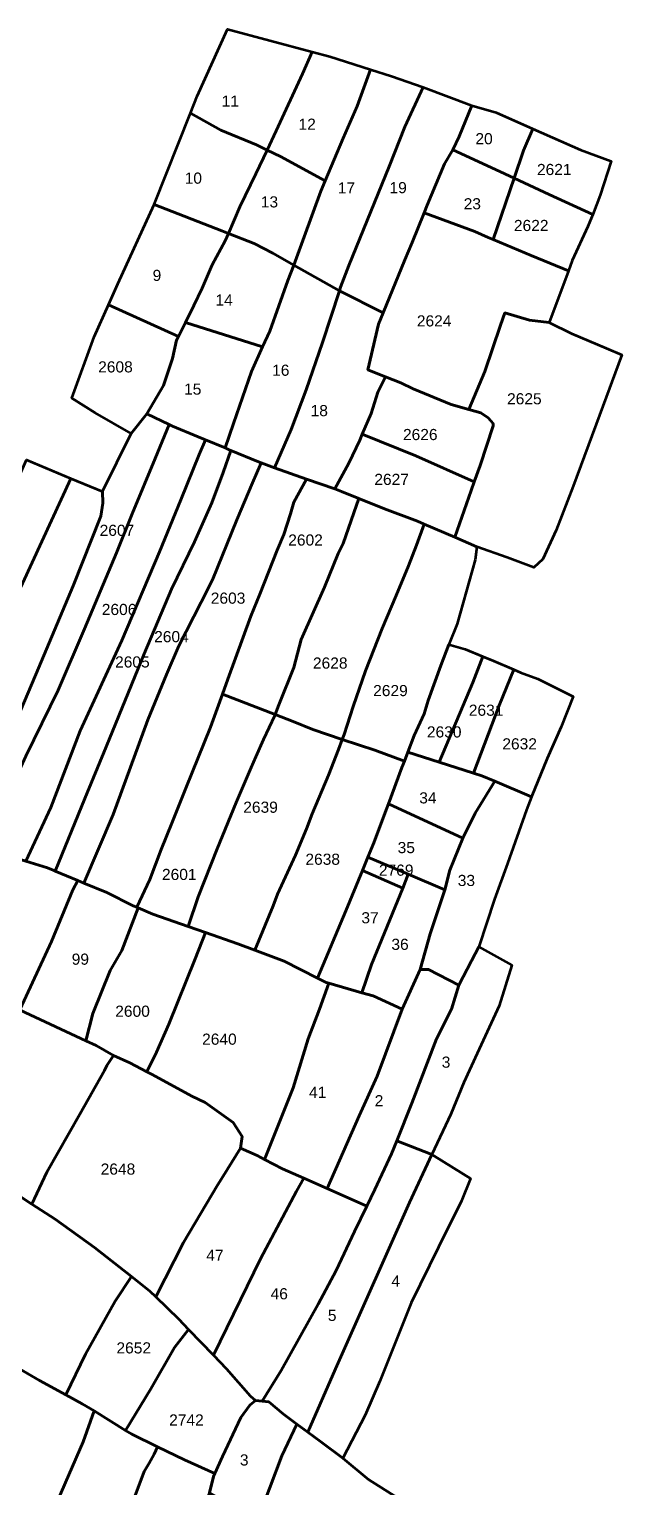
# Model space of a CAD drawing. Header units: inches. Extents: x -340598 to -226850, y -167010 to -59860.
# Drawn here: x -255306 to -248393, y -121164 to -104154 of the extents above; entities that cross this region are included whole.
import ezdxf

# ---------------------------------------------------------------- set-up
doc = ezdxf.new("R2010")
doc.units = ezdxf.units.IN
doc.header["$MEASUREMENT"] = 0
doc.layers.add('PDF6_Geometry', color=9, linetype='Continuous', true_color=0x808080)
doc.layers.add('PDF6_Text', color=7, linetype='Continuous', true_color=0xffffff)
doc.styles.add('PDF Arial', font='arial.ttf')

msp = doc.modelspace()

# ---------------------------------------------------------------- linework, layer by layer
at = {"layer": 'PDF6_Geometry', "color": 1, "lineweight": 53}
for points in [[(-252006, -104417), (-252117, -104674), (-252424, -105340), (-252531, -105564), (-252655, -105504), (-253069, -105331), (-253426, -105134), (-253348, -104935), (-252992, -104154)], [(-251324, -104624), (-251482, -105050), (-251645, -105426), (-251854, -105923), (-252376, -105639), (-252531, -105564), (-252424, -105340), (-252117, -104674), (-252006, -104417), (-251800, -104472)], [(-250710, -104829), (-250924, -105291), (-251106, -105754), (-251577, -106911), (-251673, -107162), (-251688, -107207), (-252219, -106905), (-252202, -106863), (-252097, -106574), (-251905, -106044), (-251854, -105923), (-251645, -105426), (-251482, -105050), (-251324, -104624), (-251078, -104703)], [(-250141, -105043), (-250289, -105406), (-250366, -105561), (-250462, -105725), (-250664, -106207), (-250699, -106296), (-250837, -106641), (-250923, -106843), (-251175, -107461), (-251688, -107207), (-251673, -107162), (-251577, -106911), (-251106, -105754), (-250924, -105291), (-250710, -104829)], [(-249430, -105315), (-249539, -105570), (-249649, -105892), (-249866, -105792), (-250366, -105561), (-250289, -105406), (-250141, -105043), (-249857, -105126)], [(-253426, -105134), (-253069, -105331), (-252655, -105504), (-252531, -105564), (-252664, -105841), (-252847, -106227), (-252982, -106536), (-253058, -106507), (-253847, -106199)], [(-249430, -105315), (-248875, -105560), (-248519, -105694), (-248644, -106090), (-248732, -106314), (-249241, -106081), (-249649, -105892), (-249539, -105570)], [(-252531, -105564), (-252376, -105639), (-251854, -105923), (-251905, -106044), (-252097, -106574), (-252202, -106863), (-252219, -106905), (-252462, -106767), (-252683, -106652), (-252982, -106536), (-252847, -106227), (-252664, -105841)], [(-250366, -105561), (-249866, -105792), (-249649, -105892), (-249893, -106608), (-249952, -106583), (-250106, -106515), (-250699, -106296), (-250664, -106207), (-250462, -105725)], [(-249649, -105892), (-249241, -106081), (-248732, -106314), (-248788, -106457), (-248971, -106852), (-249016, -106974), (-249452, -106794), (-249893, -106608)], [(-253847, -106199), (-253058, -106507), (-252982, -106536), (-253020, -106623), (-253173, -106903), (-253289, -107173), (-253385, -107375), (-253484, -107575), (-253565, -107736), (-254380, -107370), (-254270, -107125)], [(-250699, -106296), (-250106, -106515), (-249952, -106583), (-249893, -106608), (-249452, -106794), (-249016, -106974), (-249240, -107575), (-249471, -107547), (-249759, -107460), (-249807, -107605), (-249990, -108145), (-250177, -108588), (-250384, -108531), (-250826, -108348), (-250970, -108280), (-251151, -108208), (-251355, -108126), (-251230, -107596), (-251175, -107461), (-250923, -106843), (-250837, -106641)], [(-252982, -106536), (-252683, -106652), (-252462, -106767), (-252219, -106905), (-252289, -107085), (-252500, -107674), (-252583, -107860), (-253484, -107575), (-253385, -107375), (-253289, -107173), (-253173, -106903), (-253020, -106623)], [(-252219, -106905), (-251688, -107207), (-251884, -107808), (-252076, -108358), (-252249, -108821), (-252444, -109269), (-252537, -109236), (-252600, -109211), (-252630, -109198), (-252952, -109066), (-252973, -109058), (-253021, -109038), (-252922, -108754), (-252711, -108146), (-252583, -107860), (-252500, -107674), (-252289, -107085)], [(-251688, -107207), (-251175, -107461), (-251230, -107596), (-251355, -108126), (-251151, -108208), (-251240, -108387), (-251316, -108637), (-251420, -108876), (-251451, -108946), (-251576, -109216), (-251742, -109516), (-252071, -109400), (-252444, -109269), (-252249, -108821), (-252076, -108358), (-251884, -107808)], [(-254380, -107370), (-253565, -107736), (-253587, -107780), (-253634, -107993), (-253740, -108311), (-253932, -108639), (-254115, -108871), (-254538, -108630), (-254808, -108456), (-254548, -107742)], [(-249240, -107575), (-248980, -107701), (-248576, -107874), (-248393, -107951), (-248652, -108655), (-248960, -109485), (-249161, -109996), (-249315, -110334), (-249421, -110430), (-249729, -110315), (-250085, -110189), (-250340, -110079), (-250152, -109534), (-250116, -109434), (-250047, -109244), (-249893, -108781), (-249893, -108752), (-249951, -108685), (-250037, -108627), (-250177, -108588), (-249990, -108145), (-249807, -107605), (-249759, -107460), (-249471, -107547)], [(-253484, -107575), (-252583, -107860), (-252711, -108146), (-252922, -108754), (-253021, -109038), (-253250, -108944), (-253270, -108936), (-253336, -108909), (-253634, -108783), (-253674, -108764), (-253932, -108639), (-253740, -108311), (-253634, -107993), (-253587, -107780), (-253565, -107736)], [(-251151, -108208), (-250970, -108280), (-250826, -108348), (-250384, -108531), (-250177, -108588), (-250037, -108627), (-249951, -108685), (-249893, -108752), (-249893, -108781), (-250047, -109244), (-250116, -109434), (-250797, -109129), (-251420, -108876), (-251316, -108637), (-251240, -108387)], [(-253932, -108639), (-253674, -108764), (-253836, -109160), (-254105, -109806), (-254287, -110259), (-254662, -111147), (-254969, -111861), (-255344, -112632), (-255690, -113385), (-255823, -113697), (-255901, -113665), (-256061, -113628), (-255850, -113132), (-255496, -112314), (-255230, -111680), (-254793, -110647), (-254470, -109835), (-254447, -109682), (-254451, -109546), (-254115, -108871)], [(-253674, -108764), (-253634, -108783), (-253336, -108909), (-253270, -108936), (-253250, -108944), (-253323, -109115), (-253538, -109641), (-253787, -110248), (-254227, -111283), (-254710, -112336), (-255053, -113231), (-255345, -113857), (-255697, -113748), (-255718, -113742), (-255823, -113697), (-255690, -113385), (-255344, -112632), (-254969, -111861), (-254662, -111147), (-254287, -110259), (-254105, -109806), (-253836, -109160)], [(-253250, -108944), (-253021, -109038), (-252973, -109058), (-252952, -109066), (-253042, -109325), (-253176, -109676), (-253378, -110133), (-253646, -110686), (-253966, -111438), (-254407, -112525), (-254656, -113125), (-255002, -113972), (-255026, -113962), (-255093, -113934), (-255345, -113857), (-255053, -113231), (-254710, -112336), (-254227, -111283), (-253787, -110248), (-253538, -109641), (-253323, -109115)], [(-251420, -108876), (-250797, -109129), (-250116, -109434), (-250152, -109534), (-250340, -110079), (-250698, -109925), (-250777, -109891), (-251162, -109746), (-251459, -109626), (-251662, -109544), (-251742, -109516), (-251576, -109216), (-251451, -108946)], [(-254819, -109393), (-255383, -110617), (-255710, -111282), (-255738, -111353), (-256209, -111142), (-256018, -110723), (-255874, -110405), (-255653, -109874), (-255338, -109178)], [(-252600, -109211), (-252702, -109443), (-252884, -109877), (-253168, -110575), (-253299, -110836), (-253561, -111346), (-253703, -111680), (-253922, -112207), (-254326, -113312), (-254669, -114111), (-254738, -114082), (-255002, -113972), (-254656, -113125), (-254407, -112525), (-253966, -111438), (-253646, -110686), (-253378, -110133), (-253176, -109676), (-253042, -109325), (-252952, -109066), (-252630, -109198)], [(-252600, -109211), (-252537, -109236), (-252444, -109269), (-252071, -109400), (-252220, -109670), (-252258, -109805), (-252335, -110046), (-252412, -110229), (-252614, -110741), (-252719, -111001), (-252988, -111734), (-253051, -111908), (-253190, -112294), (-253478, -113007), (-253641, -113413), (-253766, -113721), (-253900, -114069), (-254052, -114394), (-254093, -114377), (-254400, -114223), (-254669, -114111), (-254326, -113312), (-253922, -112207), (-253703, -111680), (-253561, -111346), (-253299, -110836), (-253168, -110575), (-252884, -109877), (-252702, -109443)], [(-254451, -109546), (-254447, -109682), (-254470, -109835), (-254793, -110647), (-255230, -111680), (-255496, -112314), (-255850, -113132), (-256061, -113628), (-256096, -113620), (-256324, -113568), (-256526, -113540), (-256594, -113453), (-256628, -113434), (-256421, -112999), (-256190, -112488), (-256017, -112073), (-255902, -111765), (-255738, -111353), (-255710, -111282), (-255383, -110617), (-254819, -109393)], [(-252071, -109400), (-251742, -109516), (-251662, -109544), (-251459, -109626), (-251518, -109795), (-251643, -110152), (-251700, -110268), (-251863, -110663), (-252132, -111271), (-252219, -111599), (-252392, -112033), (-252435, -112146), (-253051, -111908), (-252988, -111734), (-252719, -111001), (-252614, -110741), (-252412, -110229), (-252335, -110046), (-252258, -109805), (-252220, -109670)], [(-251459, -109626), (-251162, -109746), (-250777, -109891), (-250698, -109925), (-250787, -110171), (-250883, -110412), (-251027, -110759), (-251190, -111145), (-251382, -111637), (-251526, -112052), (-251632, -112380), (-251654, -112436), (-251997, -112322), (-252228, -112226), (-252435, -112146), (-252392, -112033), (-252219, -111599), (-252132, -111271), (-251863, -110663), (-251700, -110268), (-251643, -110152), (-251518, -109795)], [(-250698, -109925), (-250340, -110079), (-250085, -110189), (-250104, -110344), (-250315, -111087), (-250411, -111328), (-250504, -111576), (-250651, -111984), (-250699, -112138), (-250814, -112389), (-250889, -112584), (-250930, -112690), (-251276, -112563), (-251654, -112436), (-251632, -112380), (-251526, -112052), (-251382, -111637), (-251190, -111145), (-251027, -110759), (-250883, -110412), (-250787, -110171)], [(-250013, -111470), (-250132, -111771), (-250524, -112701), (-250889, -112584), (-250814, -112389), (-250699, -112138), (-250651, -111984), (-250504, -111576), (-250411, -111328), (-250219, -111385)], [(-249651, -111622), (-249824, -112041), (-250125, -112829), (-250524, -112701), (-250132, -111771), (-250013, -111470), (-249891, -111520)], [(-249651, -111622), (-249574, -111655), (-249372, -111732), (-248961, -111937), (-249102, -112291), (-249266, -112658), (-249447, -113108), (-249876, -112925), (-250025, -112861), (-250125, -112829), (-249824, -112041)], [(-253051, -111908), (-252435, -112146), (-252440, -112158), (-252574, -112438), (-252661, -112641), (-252718, -112766), (-252891, -113171), (-253112, -113711), (-253333, -114271), (-253451, -114617), (-253862, -114474), (-254034, -114402), (-254052, -114394), (-253900, -114069), (-253766, -113721), (-253641, -113413), (-253478, -113007), (-253190, -112294)], [(-252435, -112146), (-252228, -112226), (-251997, -112322), (-251654, -112436), (-251699, -112553), (-251814, -112852), (-252006, -113306), (-252073, -113479), (-252198, -113788), (-252410, -114241), (-252458, -114376), (-252674, -114894), (-252871, -114820), (-253251, -114687), (-253451, -114617), (-253333, -114271), (-253112, -113711), (-252891, -113171), (-252718, -112766), (-252661, -112641), (-252574, -112438), (-252440, -112158)], [(-251654, -112436), (-251276, -112563), (-250930, -112690), (-250958, -112765), (-251115, -113188), (-251141, -113257), (-251285, -113643), (-251354, -113809), (-251418, -113966), (-251611, -114434), (-251941, -115222), (-252332, -115022), (-252674, -114894), (-252458, -114376), (-252410, -114241), (-252198, -113788), (-252073, -113479), (-252006, -113306), (-251814, -112852), (-251699, -112553)], [(-250889, -112584), (-250524, -112701), (-250125, -112829), (-250025, -112861), (-249876, -112925), (-250102, -113295), (-250237, -113565), (-250246, -113587), (-251115, -113188), (-250958, -112765), (-250930, -112690)], [(-249876, -112925), (-249447, -113108), (-249506, -113256), (-249727, -113883), (-249880, -114298), (-250063, -114857), (-250148, -115017), (-250293, -115301), (-250649, -115118), (-250745, -115118), (-250630, -114703), (-250457, -114192), (-250400, -113960), (-250246, -113587), (-250237, -113565), (-250102, -113295)], [(-251115, -113188), (-250246, -113587), (-250400, -113960), (-250457, -114192), (-250887, -114009), (-251354, -113809), (-251285, -113643), (-251141, -113257)], [(-255697, -113748), (-255345, -113857), (-255093, -113934), (-255026, -113962), (-255002, -113972), (-254738, -114082), (-254798, -114190), (-255046, -114793), (-255414, -115591), (-255554, -115526), (-256044, -115246), (-256281, -115128), (-256141, -114783), (-255872, -114118)], [(-251418, -113966), (-250948, -114173), (-251313, -115060), (-251424, -115390), (-251811, -115281), (-251842, -115273), (-251941, -115222), (-251611, -114434)], [(-251354, -113809), (-250887, -114009), (-250948, -114173), (-251418, -113966)], [(-254738, -114082), (-254669, -114111), (-254400, -114223), (-254093, -114377), (-254052, -114394), (-254034, -114402), (-254227, -114898), (-254361, -115130), (-254563, -115631), (-254646, -115950), (-255351, -115620), (-255414, -115591), (-255046, -114793), (-254798, -114190)], [(-250948, -114173), (-250887, -114009), (-250457, -114192), (-250630, -114703), (-250745, -115118), (-250957, -115581), (-251293, -115427), (-251424, -115390), (-251313, -115060)], [(-254034, -114402), (-253862, -114474), (-253451, -114617), (-253251, -114687), (-253371, -114994), (-253678, -115756), (-253822, -116084), (-253933, -116312), (-254130, -116210), (-254322, -116123), (-254524, -116007), (-254646, -115950), (-254563, -115631), (-254361, -115130), (-254227, -114898)], [(-253251, -114687), (-252871, -114820), (-252674, -114894), (-252332, -115022), (-251941, -115222), (-251842, -115273), (-251811, -115281), (-251918, -115582), (-252053, -115929), (-252226, -116498), (-252560, -117334), (-252648, -117289), (-252841, -117202), (-252822, -117067), (-252927, -116903), (-253255, -116672), (-253408, -116595), (-253870, -116345), (-253933, -116312), (-253822, -116084), (-253678, -115756), (-253371, -114994)], [(-250293, -115301), (-250148, -115017), (-250063, -114857), (-249678, -115069), (-249822, -115542), (-250081, -116101), (-250235, -116439), (-250389, -116805), (-250610, -117278), (-251018, -117116), (-250841, -116680), (-250553, -115928), (-250380, -115581)], [(-250745, -115118), (-250649, -115118), (-250293, -115301), (-250380, -115581), (-250553, -115928), (-250841, -116680), (-251018, -117116), (-251081, -117269), (-251273, -117684), (-251369, -117881), (-251831, -117675), (-251456, -116825), (-251245, -116362), (-251053, -115841), (-250957, -115581)], [(-251811, -115281), (-251424, -115390), (-251293, -115427), (-250957, -115581), (-251053, -115841), (-251245, -116362), (-251456, -116825), (-251831, -117675), (-252102, -117554), (-252350, -117443), (-252560, -117334), (-252226, -116498), (-252053, -115929), (-251918, -115582)], [(-254646, -115950), (-254524, -116007), (-254322, -116123), (-254399, -116239), (-254428, -116297), (-254716, -116808), (-255101, -117483), (-255274, -117858), (-255331, -117821), (-255755, -117532), (-256091, -117320), (-256293, -117195), (-256188, -116924), (-255861, -116355), (-255650, -116018), (-255544, -115834), (-255414, -115591), (-255351, -115620)], [(-253933, -116312), (-253870, -116345), (-253408, -116595), (-253255, -116672), (-252927, -116903), (-252822, -117067), (-252841, -117202), (-253043, -117530), (-253110, -117636), (-253504, -118302), (-253829, -118938), (-253898, -118871), (-254113, -118701), (-254542, -118360), (-255004, -118033), (-255274, -117858), (-255101, -117483), (-254716, -116808), (-254428, -116297), (-254399, -116239), (-254322, -116123), (-254130, -116210)], [(-256293, -117195), (-256091, -117320), (-255755, -117532), (-255331, -117821), (-255274, -117858), (-255004, -118033), (-254542, -118360), (-254113, -118701), (-254302, -118987), (-254647, -119605), (-254880, -120079), (-255186, -119914), (-255513, -119721), (-255809, -119555), (-255994, -119451), (-256244, -119326), (-257071, -118892), (-256975, -118622), (-256850, -118304), (-256678, -117870), (-256409, -117291), (-256362, -117252)], [(-251018, -117116), (-250610, -117278), (-250869, -117838), (-251407, -119043), (-251733, -119777), (-252056, -120515), (-252183, -120422), (-252339, -120307), (-252512, -120163), (-252590, -120153), (-252368, -119796), (-251936, -119024), (-251724, -118629), (-251513, -118176), (-251369, -117881), (-251273, -117684), (-251081, -117269)], [(-252560, -117334), (-252350, -117443), (-252102, -117554), (-252186, -117703), (-252609, -118494), (-253156, -119618), (-253447, -119317), (-253561, -119199), (-253829, -118938), (-253504, -118302), (-253110, -117636), (-253043, -117530), (-252841, -117202), (-252648, -117289)], [(-250610, -117278), (-250465, -117365), (-250157, -117558), (-250263, -117818), (-250532, -118358), (-250849, -119005), (-251214, -119921), (-251387, -120316), (-251646, -120818), (-251906, -120625), (-252056, -120515), (-251733, -119777), (-251407, -119043), (-250869, -117838)], [(-251831, -117675), (-251369, -117881), (-251513, -118176), (-251724, -118629), (-251936, -119024), (-252368, -119796), (-252590, -120153), (-252666, -120144), (-252724, -120095), (-253003, -119777), (-253156, -119618), (-252609, -118494), (-252186, -117703), (-252102, -117554)], [(-254113, -118701), (-253898, -118871), (-253829, -118938), (-253561, -119199), (-253447, -119317), (-253609, -119527), (-253887, -120009), (-254183, -120494), (-254548, -120268), (-254686, -120183), (-254880, -120079), (-254647, -119605), (-254302, -118987)], [(-253447, -119317), (-253156, -119618), (-253003, -119777), (-252724, -120095), (-252666, -120144), (-252733, -120201), (-252839, -120346), (-253050, -120800), (-253142, -120999), (-253493, -120838), (-253809, -120685), (-254108, -120540), (-254183, -120494), (-253887, -120009), (-253609, -119527)], [(-255809, -119555), (-255513, -119721), (-255186, -119914), (-254880, -120079), (-254686, -120183), (-254548, -120268), (-254676, -120627), (-255098, -121605), (-255656, -121380), (-255710, -121358), (-256195, -121158), (-256376, -121077), (-256234, -120695), (-255974, -120020)], [(-252666, -120144), (-252590, -120153), (-252512, -120163), (-252339, -120307), (-252183, -120422), (-252358, -120790), (-252648, -121552), (-252665, -121532), (-253204, -121224), (-253156, -121031), (-253142, -120999), (-253050, -120800), (-252839, -120346), (-252733, -120201)], [(-254548, -120268), (-254183, -120494), (-254108, -120540), (-253809, -120685), (-253849, -120771), (-253906, -120877), (-253964, -120974), (-254117, -121379), (-254350, -121905), (-254550, -121823), (-254931, -121672), (-255060, -121620), (-255098, -121605), (-254676, -120627)], [(-252183, -120422), (-252056, -120515), (-251906, -120625), (-251646, -120818), (-251348, -121069), (-251011, -121281), (-250528, -121611), (-250636, -121811), (-250684, -121898), (-250953, -122419), (-250982, -122477), (-251232, -122342), (-251607, -122168), (-251838, -122053), (-252107, -121908), (-252434, -121735), (-252540, -121677), (-252648, -121552), (-252358, -120790)], [(-253809, -120685), (-253493, -120838), (-253142, -120999), (-253156, -121031), (-253204, -121224), (-253377, -121629), (-253615, -122273), (-253732, -122198), (-253905, -122121), (-253974, -122085), (-254175, -121977), (-254350, -121905), (-254117, -121379), (-253964, -120974), (-253906, -120877), (-253849, -120771)]]:
    msp.add_lwpolyline(points, close=True, dxfattribs=at)

# ---------------------------------------------------------------- texts
at = {"layer": 'PDF6_Text', "color": 4, "attachment_point": 7, "rotation": 0.0321, "style": 'PDF Arial'}
for s, insert, char_height in [('11', (-253061, -105058), 129.9), ('12', (-252164, -105327), 129.9), ('20', (-250101, -105498), 129.9), ('2621', (-249383, -105857), 129.9), ('10', (-253492, -105958), 129.9), ('17', (-251706, -106070), 129.9), ('19', (-251103, -106069), 129.9), ('13', (-252604, -106235), 129.9), ('23', (-250238, -106257), 129.9), ('2622', (-249652, -106510), 129.9), ('9', (-253866, -107092), 130), ('14', (-253133, -107377), 129.9), ('2624', (-250784, -107623), 129.9), ('2608', (-254501, -108159), 129.9), ('16', (-252472, -108198), 129.9), ('15', (-253499, -108418), 129.9), ('2625', (-249732, -108531), 129.9), ('18', (-252023, -108669), 129.9), ('2626', (-250946, -108948), 129.9), ('2627', (-251280, -109471), 129.9), ('2607', (-254484, -110065), 129.9), ('2602', (-252284, -110178), 129.9), ('2603', (-253188, -110856), 129.9), ('2606', (-254459, -110988), 129.9), ('2604', (-253848, -111305), 129.9), ('2605', (-254304, -111600), 129.9), ('2628', (-251996, -111613), 129.9), ('2629', (-251294, -111934), 129.9), ('2631', (-250178, -112163), 129.9), ('2630', (-250667, -112416), 129.9), ('2632', (-249787, -112555), 129.9), ('34', (-250756, -113185), 129.9), ('2639', (-252809, -113294), 129.9), ('2638', (-252084, -113901), 129.9), ('35', (-251008, -113765), 129.9), ('2601', (-253757, -114078), 129.9), ('2769', (-251227, -114028), 129.9), ('33', (-250307, -114148), 129.9), ('37', (-251431, -114583), 129.9), ('36', (-251081, -114893), 129.9), ('99', (-254810, -115066), 129.9), ('2600', (-254302, -115673), 129.9), ('2640', (-253289, -115999), 129.9), ('3', (-250494, -116267), 130), ('41', (-252042, -116617), 129.9), ('2', (-251276, -116715), 130), ('2648', (-254472, -117514), 129.9), ('47', (-253240, -118517), 129.9), ('4', (-251081, -118818), 130), ('46', (-252490, -118968), 129.9), ('5', (-251822, -119220), 130), ('2652', (-254288, -119599), 129.9), ('2742', (-253673, -120438), 129.9), ('3', (-252848, -120906), 130)]:
    msp.add_mtext(s, dxfattribs=dict(at, insert=insert, char_height=char_height))

doc.saveas('drawing.dxf')
